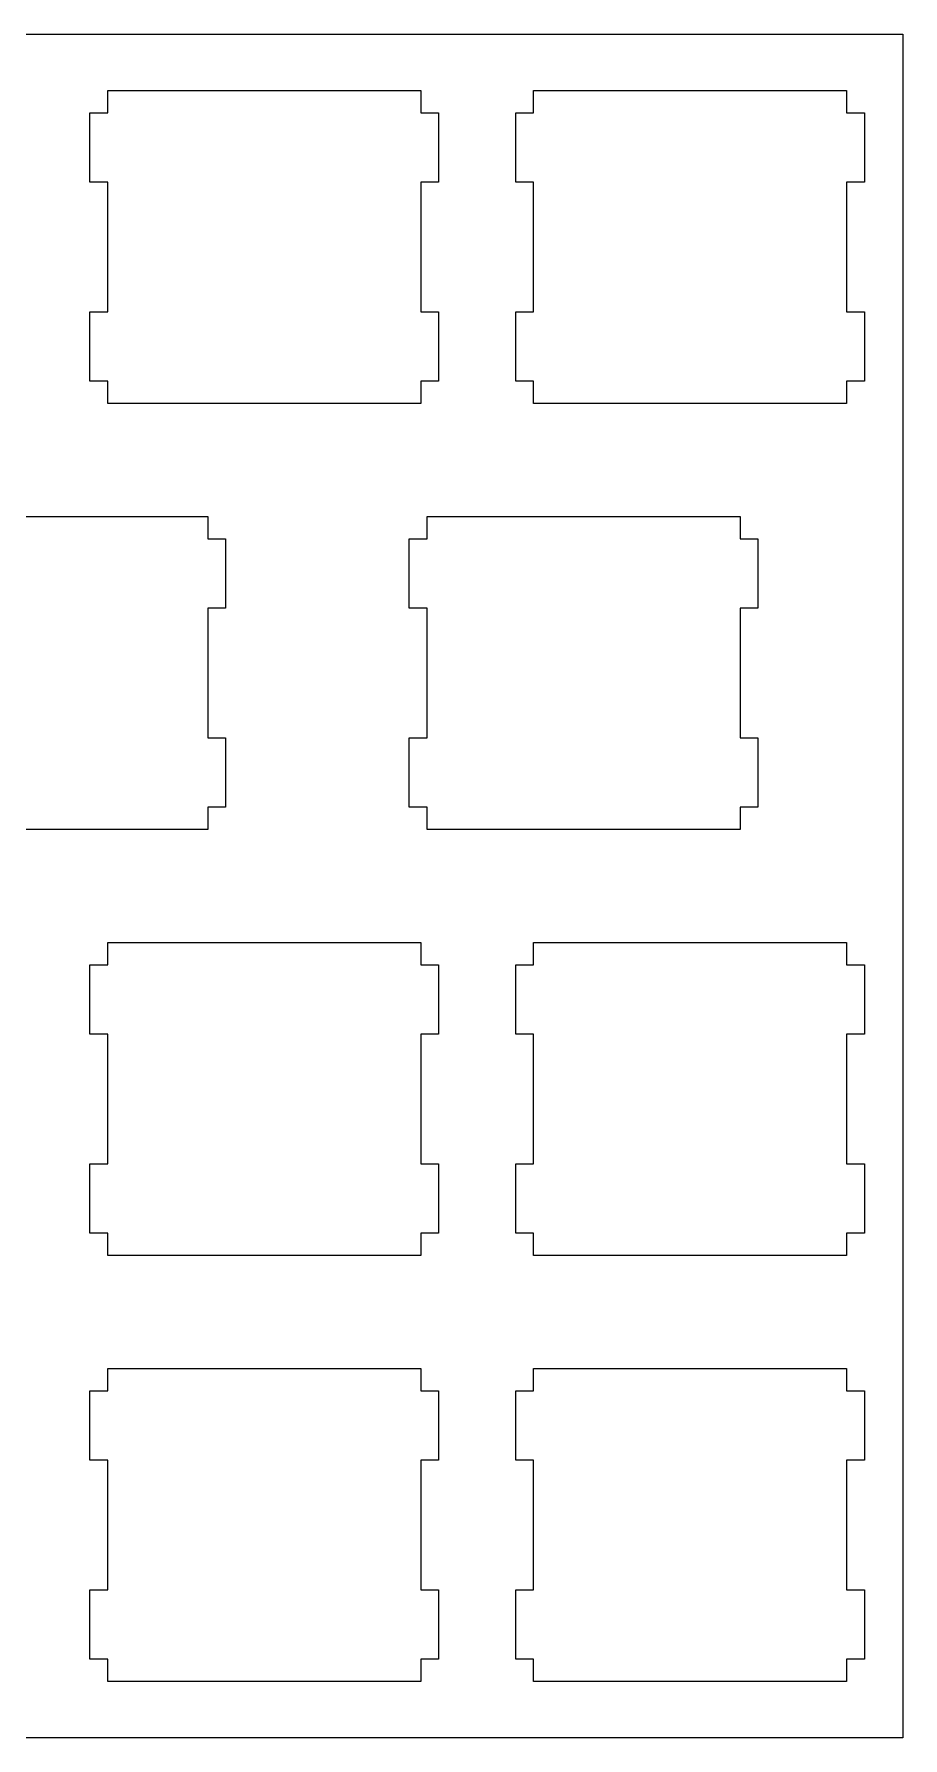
# Model space of a CAD drawing. Header units: inches. Extents: x 186 to 415, y 149 to 226.
# Drawn here: x 375.9 to 414.8, y 149.4 to 225.6 of the extents above; entities that cross this region are included whole.
import ezdxf

# ---------------------------------------------------------------- set-up
doc = ezdxf.new("R2010")
doc.units = ezdxf.units.IN
doc.header["$MEASUREMENT"] = 0

# ---------------------------------------------------------------- blocks, each defined once
blk = doc.blocks.new('block 2')
at = {"color": 7, "lineweight": 25}
blk.add_lwpolyline([(186.2, 225.6), (414.8, 225.6)], dxfattribs=at)
blk = doc.blocks.new('block 3')
at = {"color": 7, "lineweight": 25}
blk.add_lwpolyline([(414.8, 225.6), (414.8, 149.4)], dxfattribs=at)
blk = doc.blocks.new('block 4')
at = {"color": 7, "lineweight": 25}
blk.add_lwpolyline([(414.8, 149.4), (186.2, 149.4)], dxfattribs=at)
blk = doc.blocks.new('block 750')
at = {"color": 7, "lineweight": 25}
blk.add_lwpolyline([(383.7, 191.025), (383.7, 190.025)], dxfattribs=at)
blk = doc.blocks.new('block 751')
at = {"color": 7, "lineweight": 25}
blk.add_lwpolyline([(383.7, 190.025), (369.699, 190.025)], dxfattribs=at)
blk = doc.blocks.new('block 761')
at = {"color": 7, "lineweight": 25}
blk.add_lwpolyline([(369.699, 204.025), (383.7, 204.025)], dxfattribs=at)
blk = doc.blocks.new('block 762')
at = {"color": 7, "lineweight": 25}
blk.add_lwpolyline([(383.7, 204.025), (383.7, 203.025)], dxfattribs=at)
blk = doc.blocks.new('block 763')
at = {"color": 7, "lineweight": 25}
blk.add_lwpolyline([(383.7, 203.025), (384.499, 203.025)], dxfattribs=at)
blk = doc.blocks.new('block 764')
at = {"color": 7, "lineweight": 25}
blk.add_lwpolyline([(384.499, 203.025), (384.499, 199.924)], dxfattribs=at)
blk = doc.blocks.new('block 765')
at = {"color": 7, "lineweight": 25}
blk.add_lwpolyline([(384.499, 199.924), (383.7, 199.924)], dxfattribs=at)
blk = doc.blocks.new('block 766')
at = {"color": 7, "lineweight": 25}
blk.add_lwpolyline([(383.7, 199.924), (383.7, 194.126)], dxfattribs=at)
blk = doc.blocks.new('block 767')
at = {"color": 7, "lineweight": 25}
blk.add_lwpolyline([(383.7, 194.126), (384.499, 194.126)], dxfattribs=at)
blk = doc.blocks.new('block 768')
at = {"color": 7, "lineweight": 25}
blk.add_lwpolyline([(384.499, 194.126), (384.499, 191.025)], dxfattribs=at)
blk = doc.blocks.new('block 769')
at = {"color": 7, "lineweight": 25}
blk.add_lwpolyline([(384.499, 191.025), (383.7, 191.025)], dxfattribs=at)
blk = doc.blocks.new('block 770')
at = {"color": 7, "lineweight": 25}
blk.add_lwpolyline([(393.226, 210.075), (393.226, 209.075)], dxfattribs=at)
blk = doc.blocks.new('block 771')
at = {"color": 7, "lineweight": 25}
blk.add_lwpolyline([(393.226, 209.075), (379.225, 209.075)], dxfattribs=at)
blk = doc.blocks.new('block 772')
at = {"color": 7, "lineweight": 25}
blk.add_lwpolyline([(379.225, 209.075), (379.225, 210.075)], dxfattribs=at)
blk = doc.blocks.new('block 773')
at = {"color": 7, "lineweight": 25}
blk.add_lwpolyline([(379.225, 210.075), (378.425, 210.075)], dxfattribs=at)
blk = doc.blocks.new('block 774')
at = {"color": 7, "lineweight": 25}
blk.add_lwpolyline([(378.425, 210.075), (378.425, 213.176)], dxfattribs=at)
blk = doc.blocks.new('block 775')
at = {"color": 7, "lineweight": 25}
blk.add_lwpolyline([(378.425, 213.176), (379.225, 213.176)], dxfattribs=at)
blk = doc.blocks.new('block 776')
at = {"color": 7, "lineweight": 25}
blk.add_lwpolyline([(379.225, 213.176), (379.225, 218.975)], dxfattribs=at)
blk = doc.blocks.new('block 777')
at = {"color": 7, "lineweight": 25}
blk.add_lwpolyline([(379.225, 218.975), (378.425, 218.975)], dxfattribs=at)
blk = doc.blocks.new('block 778')
at = {"color": 7, "lineweight": 25}
blk.add_lwpolyline([(378.425, 218.975), (378.425, 222.075)], dxfattribs=at)
blk = doc.blocks.new('block 779')
at = {"color": 7, "lineweight": 25}
blk.add_lwpolyline([(378.425, 222.075), (379.225, 222.075)], dxfattribs=at)
blk = doc.blocks.new('block 780')
at = {"color": 7, "lineweight": 25}
blk.add_lwpolyline([(379.225, 222.075), (379.225, 223.076)], dxfattribs=at)
blk = doc.blocks.new('block 781')
at = {"color": 7, "lineweight": 25}
blk.add_lwpolyline([(379.225, 223.076), (393.226, 223.076)], dxfattribs=at)
blk = doc.blocks.new('block 782')
at = {"color": 7, "lineweight": 25}
blk.add_lwpolyline([(393.226, 223.076), (393.226, 222.075)], dxfattribs=at)
blk = doc.blocks.new('block 783')
at = {"color": 7, "lineweight": 25}
blk.add_lwpolyline([(393.226, 222.075), (394.024, 222.075)], dxfattribs=at)
blk = doc.blocks.new('block 784')
at = {"color": 7, "lineweight": 25}
blk.add_lwpolyline([(394.024, 222.075), (394.024, 218.975)], dxfattribs=at)
blk = doc.blocks.new('block 785')
at = {"color": 7, "lineweight": 25}
blk.add_lwpolyline([(394.024, 218.975), (393.226, 218.975)], dxfattribs=at)
blk = doc.blocks.new('block 786')
at = {"color": 7, "lineweight": 25}
blk.add_lwpolyline([(393.226, 218.975), (393.226, 213.176)], dxfattribs=at)
blk = doc.blocks.new('block 787')
at = {"color": 7, "lineweight": 25}
blk.add_lwpolyline([(393.226, 213.176), (394.024, 213.176)], dxfattribs=at)
blk = doc.blocks.new('block 788')
at = {"color": 7, "lineweight": 25}
blk.add_lwpolyline([(394.024, 213.176), (394.024, 210.075)], dxfattribs=at)
blk = doc.blocks.new('block 789')
at = {"color": 7, "lineweight": 25}
blk.add_lwpolyline([(394.024, 210.075), (393.226, 210.075)], dxfattribs=at)
blk = doc.blocks.new('block 790')
at = {"color": 7, "lineweight": 25}
blk.add_lwpolyline([(393.226, 171.975), (393.226, 170.975)], dxfattribs=at)
blk = doc.blocks.new('block 791')
at = {"color": 7, "lineweight": 25}
blk.add_lwpolyline([(393.226, 170.975), (379.225, 170.975)], dxfattribs=at)
blk = doc.blocks.new('block 792')
at = {"color": 7, "lineweight": 25}
blk.add_lwpolyline([(379.225, 170.975), (379.225, 171.975)], dxfattribs=at)
blk = doc.blocks.new('block 793')
at = {"color": 7, "lineweight": 25}
blk.add_lwpolyline([(379.225, 171.975), (378.425, 171.975)], dxfattribs=at)
blk = doc.blocks.new('block 794')
at = {"color": 7, "lineweight": 25}
blk.add_lwpolyline([(378.425, 171.975), (378.425, 175.075)], dxfattribs=at)
blk = doc.blocks.new('block 795')
at = {"color": 7, "lineweight": 25}
blk.add_lwpolyline([(378.425, 175.075), (379.225, 175.075)], dxfattribs=at)
blk = doc.blocks.new('block 796')
at = {"color": 7, "lineweight": 25}
blk.add_lwpolyline([(379.225, 175.075), (379.225, 180.874)], dxfattribs=at)
blk = doc.blocks.new('block 797')
at = {"color": 7, "lineweight": 25}
blk.add_lwpolyline([(379.225, 180.874), (378.425, 180.874)], dxfattribs=at)
blk = doc.blocks.new('block 798')
at = {"color": 7, "lineweight": 25}
blk.add_lwpolyline([(378.425, 180.874), (378.425, 183.975)], dxfattribs=at)
blk = doc.blocks.new('block 799')
at = {"color": 7, "lineweight": 25}
blk.add_lwpolyline([(378.425, 183.975), (379.225, 183.975)], dxfattribs=at)
blk = doc.blocks.new('block 800')
at = {"color": 7, "lineweight": 25}
blk.add_lwpolyline([(379.225, 183.975), (379.225, 184.976)], dxfattribs=at)
blk = doc.blocks.new('block 801')
at = {"color": 7, "lineweight": 25}
blk.add_lwpolyline([(379.225, 184.976), (393.226, 184.976)], dxfattribs=at)
blk = doc.blocks.new('block 802')
at = {"color": 7, "lineweight": 25}
blk.add_lwpolyline([(393.226, 184.976), (393.226, 183.975)], dxfattribs=at)
blk = doc.blocks.new('block 803')
at = {"color": 7, "lineweight": 25}
blk.add_lwpolyline([(393.226, 183.975), (394.024, 183.975)], dxfattribs=at)
blk = doc.blocks.new('block 804')
at = {"color": 7, "lineweight": 25}
blk.add_lwpolyline([(394.024, 183.975), (394.024, 180.874)], dxfattribs=at)
blk = doc.blocks.new('block 805')
at = {"color": 7, "lineweight": 25}
blk.add_lwpolyline([(394.024, 180.874), (393.226, 180.874)], dxfattribs=at)
blk = doc.blocks.new('block 806')
at = {"color": 7, "lineweight": 25}
blk.add_lwpolyline([(393.226, 180.874), (393.226, 175.075)], dxfattribs=at)
blk = doc.blocks.new('block 807')
at = {"color": 7, "lineweight": 25}
blk.add_lwpolyline([(393.226, 175.075), (394.024, 175.075)], dxfattribs=at)
blk = doc.blocks.new('block 808')
at = {"color": 7, "lineweight": 25}
blk.add_lwpolyline([(394.024, 175.075), (394.024, 171.975)], dxfattribs=at)
blk = doc.blocks.new('block 809')
at = {"color": 7, "lineweight": 25}
blk.add_lwpolyline([(394.024, 171.975), (393.226, 171.975)], dxfattribs=at)
blk = doc.blocks.new('block 810')
at = {"color": 7, "lineweight": 25}
blk.add_lwpolyline([(393.226, 152.925), (393.226, 151.925)], dxfattribs=at)
blk = doc.blocks.new('block 811')
at = {"color": 7, "lineweight": 25}
blk.add_lwpolyline([(393.226, 151.925), (379.225, 151.925)], dxfattribs=at)
blk = doc.blocks.new('block 812')
at = {"color": 7, "lineweight": 25}
blk.add_lwpolyline([(379.225, 151.925), (379.225, 152.925)], dxfattribs=at)
blk = doc.blocks.new('block 813')
at = {"color": 7, "lineweight": 25}
blk.add_lwpolyline([(379.225, 152.925), (378.425, 152.925)], dxfattribs=at)
blk = doc.blocks.new('block 814')
at = {"color": 7, "lineweight": 25}
blk.add_lwpolyline([(378.425, 152.925), (378.425, 156.025)], dxfattribs=at)
blk = doc.blocks.new('block 815')
at = {"color": 7, "lineweight": 25}
blk.add_lwpolyline([(378.425, 156.025), (379.225, 156.025)], dxfattribs=at)
blk = doc.blocks.new('block 816')
at = {"color": 7, "lineweight": 25}
blk.add_lwpolyline([(379.225, 156.025), (379.225, 161.824)], dxfattribs=at)
blk = doc.blocks.new('block 817')
at = {"color": 7, "lineweight": 25}
blk.add_lwpolyline([(379.225, 161.824), (378.425, 161.824)], dxfattribs=at)
blk = doc.blocks.new('block 818')
at = {"color": 7, "lineweight": 25}
blk.add_lwpolyline([(378.425, 161.824), (378.425, 164.925)], dxfattribs=at)
blk = doc.blocks.new('block 819')
at = {"color": 7, "lineweight": 25}
blk.add_lwpolyline([(378.425, 164.925), (379.225, 164.925)], dxfattribs=at)
blk = doc.blocks.new('block 820')
at = {"color": 7, "lineweight": 25}
blk.add_lwpolyline([(379.225, 164.925), (379.225, 165.926)], dxfattribs=at)
blk = doc.blocks.new('block 821')
at = {"color": 7, "lineweight": 25}
blk.add_lwpolyline([(379.225, 165.926), (393.226, 165.926)], dxfattribs=at)
blk = doc.blocks.new('block 822')
at = {"color": 7, "lineweight": 25}
blk.add_lwpolyline([(393.226, 165.926), (393.226, 164.925)], dxfattribs=at)
blk = doc.blocks.new('block 823')
at = {"color": 7, "lineweight": 25}
blk.add_lwpolyline([(393.226, 164.925), (394.024, 164.925)], dxfattribs=at)
blk = doc.blocks.new('block 824')
at = {"color": 7, "lineweight": 25}
blk.add_lwpolyline([(394.024, 164.925), (394.024, 161.824)], dxfattribs=at)
blk = doc.blocks.new('block 825')
at = {"color": 7, "lineweight": 25}
blk.add_lwpolyline([(394.024, 161.824), (393.226, 161.824)], dxfattribs=at)
blk = doc.blocks.new('block 826')
at = {"color": 7, "lineweight": 25}
blk.add_lwpolyline([(393.226, 161.824), (393.226, 156.025)], dxfattribs=at)
blk = doc.blocks.new('block 827')
at = {"color": 7, "lineweight": 25}
blk.add_lwpolyline([(393.226, 156.025), (394.024, 156.025)], dxfattribs=at)
blk = doc.blocks.new('block 828')
at = {"color": 7, "lineweight": 25}
blk.add_lwpolyline([(394.024, 156.025), (394.024, 152.925)], dxfattribs=at)
blk = doc.blocks.new('block 829')
at = {"color": 7, "lineweight": 25}
blk.add_lwpolyline([(394.024, 152.925), (393.226, 152.925)], dxfattribs=at)
blk = doc.blocks.new('block 830')
at = {"color": 7, "lineweight": 25}
blk.add_lwpolyline([(407.513, 191.025), (407.513, 190.025)], dxfattribs=at)
blk = doc.blocks.new('block 831')
at = {"color": 7, "lineweight": 25}
blk.add_lwpolyline([(407.513, 190.025), (393.513, 190.025)], dxfattribs=at)
blk = doc.blocks.new('block 832')
at = {"color": 7, "lineweight": 25}
blk.add_lwpolyline([(393.513, 190.025), (393.513, 191.025)], dxfattribs=at)
blk = doc.blocks.new('block 833')
at = {"color": 7, "lineweight": 25}
blk.add_lwpolyline([(393.513, 191.025), (392.712, 191.025)], dxfattribs=at)
blk = doc.blocks.new('block 834')
at = {"color": 7, "lineweight": 25}
blk.add_lwpolyline([(392.712, 191.025), (392.712, 194.126)], dxfattribs=at)
blk = doc.blocks.new('block 835')
at = {"color": 7, "lineweight": 25}
blk.add_lwpolyline([(392.712, 194.126), (393.513, 194.126)], dxfattribs=at)
blk = doc.blocks.new('block 836')
at = {"color": 7, "lineweight": 25}
blk.add_lwpolyline([(393.513, 194.126), (393.513, 199.924)], dxfattribs=at)
blk = doc.blocks.new('block 837')
at = {"color": 7, "lineweight": 25}
blk.add_lwpolyline([(393.513, 199.924), (392.712, 199.924)], dxfattribs=at)
blk = doc.blocks.new('block 838')
at = {"color": 7, "lineweight": 25}
blk.add_lwpolyline([(392.712, 199.924), (392.712, 203.025)], dxfattribs=at)
blk = doc.blocks.new('block 839')
at = {"color": 7, "lineweight": 25}
blk.add_lwpolyline([(392.712, 203.025), (393.513, 203.025)], dxfattribs=at)
blk = doc.blocks.new('block 840')
at = {"color": 7, "lineweight": 25}
blk.add_lwpolyline([(393.513, 203.025), (393.513, 204.025)], dxfattribs=at)
blk = doc.blocks.new('block 841')
at = {"color": 7, "lineweight": 25}
blk.add_lwpolyline([(393.513, 204.025), (407.513, 204.025)], dxfattribs=at)
blk = doc.blocks.new('block 842')
at = {"color": 7, "lineweight": 25}
blk.add_lwpolyline([(407.513, 204.025), (407.513, 203.025)], dxfattribs=at)
blk = doc.blocks.new('block 843')
at = {"color": 7, "lineweight": 25}
blk.add_lwpolyline([(407.513, 203.025), (408.313, 203.025)], dxfattribs=at)
blk = doc.blocks.new('block 844')
at = {"color": 7, "lineweight": 25}
blk.add_lwpolyline([(408.313, 203.025), (408.313, 199.924)], dxfattribs=at)
blk = doc.blocks.new('block 845')
at = {"color": 7, "lineweight": 25}
blk.add_lwpolyline([(408.313, 199.924), (407.513, 199.924)], dxfattribs=at)
blk = doc.blocks.new('block 846')
at = {"color": 7, "lineweight": 25}
blk.add_lwpolyline([(407.513, 199.924), (407.513, 194.126)], dxfattribs=at)
blk = doc.blocks.new('block 847')
at = {"color": 7, "lineweight": 25}
blk.add_lwpolyline([(407.513, 194.126), (408.313, 194.126)], dxfattribs=at)
blk = doc.blocks.new('block 848')
at = {"color": 7, "lineweight": 25}
blk.add_lwpolyline([(408.313, 194.126), (408.313, 191.025)], dxfattribs=at)
blk = doc.blocks.new('block 849')
at = {"color": 7, "lineweight": 25}
blk.add_lwpolyline([(408.313, 191.025), (407.513, 191.025)], dxfattribs=at)
blk = doc.blocks.new('block 850')
at = {"color": 7, "lineweight": 25}
blk.add_lwpolyline([(412.275, 210.075), (412.275, 209.075)], dxfattribs=at)
blk = doc.blocks.new('block 851')
at = {"color": 7, "lineweight": 25}
blk.add_lwpolyline([(412.275, 209.075), (398.274, 209.075)], dxfattribs=at)
blk = doc.blocks.new('block 852')
at = {"color": 7, "lineweight": 25}
blk.add_lwpolyline([(398.274, 209.075), (398.274, 210.075)], dxfattribs=at)
blk = doc.blocks.new('block 853')
at = {"color": 7, "lineweight": 25}
blk.add_lwpolyline([(398.274, 210.075), (397.476, 210.075)], dxfattribs=at)
blk = doc.blocks.new('block 854')
at = {"color": 7, "lineweight": 25}
blk.add_lwpolyline([(397.476, 210.075), (397.476, 213.176)], dxfattribs=at)
blk = doc.blocks.new('block 855')
at = {"color": 7, "lineweight": 25}
blk.add_lwpolyline([(397.476, 213.176), (398.274, 213.176)], dxfattribs=at)
blk = doc.blocks.new('block 856')
at = {"color": 7, "lineweight": 25}
blk.add_lwpolyline([(398.274, 213.176), (398.274, 218.975)], dxfattribs=at)
blk = doc.blocks.new('block 857')
at = {"color": 7, "lineweight": 25}
blk.add_lwpolyline([(398.274, 218.975), (397.476, 218.975)], dxfattribs=at)
blk = doc.blocks.new('block 858')
at = {"color": 7, "lineweight": 25}
blk.add_lwpolyline([(397.476, 218.975), (397.476, 222.075)], dxfattribs=at)
blk = doc.blocks.new('block 859')
at = {"color": 7, "lineweight": 25}
blk.add_lwpolyline([(397.476, 222.075), (398.274, 222.075)], dxfattribs=at)
blk = doc.blocks.new('block 860')
at = {"color": 7, "lineweight": 25}
blk.add_lwpolyline([(398.274, 222.075), (398.274, 223.076)], dxfattribs=at)
blk = doc.blocks.new('block 861')
at = {"color": 7, "lineweight": 25}
blk.add_lwpolyline([(398.274, 223.076), (412.275, 223.076)], dxfattribs=at)
blk = doc.blocks.new('block 862')
at = {"color": 7, "lineweight": 25}
blk.add_lwpolyline([(412.275, 223.076), (412.275, 222.075)], dxfattribs=at)
blk = doc.blocks.new('block 863')
at = {"color": 7, "lineweight": 25}
blk.add_lwpolyline([(412.275, 222.075), (413.074, 222.075)], dxfattribs=at)
blk = doc.blocks.new('block 864')
at = {"color": 7, "lineweight": 25}
blk.add_lwpolyline([(413.074, 222.075), (413.074, 218.975)], dxfattribs=at)
blk = doc.blocks.new('block 865')
at = {"color": 7, "lineweight": 25}
blk.add_lwpolyline([(413.074, 218.975), (412.275, 218.975)], dxfattribs=at)
blk = doc.blocks.new('block 866')
at = {"color": 7, "lineweight": 25}
blk.add_lwpolyline([(412.275, 218.975), (412.275, 213.176)], dxfattribs=at)
blk = doc.blocks.new('block 867')
at = {"color": 7, "lineweight": 25}
blk.add_lwpolyline([(412.275, 213.176), (413.074, 213.176)], dxfattribs=at)
blk = doc.blocks.new('block 868')
at = {"color": 7, "lineweight": 25}
blk.add_lwpolyline([(413.074, 213.176), (413.074, 210.075)], dxfattribs=at)
blk = doc.blocks.new('block 869')
at = {"color": 7, "lineweight": 25}
blk.add_lwpolyline([(413.074, 210.075), (412.275, 210.075)], dxfattribs=at)
blk = doc.blocks.new('block 870')
at = {"color": 7, "lineweight": 25}
blk.add_lwpolyline([(412.275, 171.975), (412.275, 170.975)], dxfattribs=at)
blk = doc.blocks.new('block 871')
at = {"color": 7, "lineweight": 25}
blk.add_lwpolyline([(412.275, 170.975), (398.274, 170.975)], dxfattribs=at)
blk = doc.blocks.new('block 872')
at = {"color": 7, "lineweight": 25}
blk.add_lwpolyline([(398.274, 170.975), (398.274, 171.975)], dxfattribs=at)
blk = doc.blocks.new('block 873')
at = {"color": 7, "lineweight": 25}
blk.add_lwpolyline([(398.274, 171.975), (397.476, 171.975)], dxfattribs=at)
blk = doc.blocks.new('block 874')
at = {"color": 7, "lineweight": 25}
blk.add_lwpolyline([(397.476, 171.975), (397.476, 175.075)], dxfattribs=at)
blk = doc.blocks.new('block 875')
at = {"color": 7, "lineweight": 25}
blk.add_lwpolyline([(397.476, 175.075), (398.274, 175.075)], dxfattribs=at)
blk = doc.blocks.new('block 876')
at = {"color": 7, "lineweight": 25}
blk.add_lwpolyline([(398.274, 175.075), (398.274, 180.874)], dxfattribs=at)
blk = doc.blocks.new('block 877')
at = {"color": 7, "lineweight": 25}
blk.add_lwpolyline([(398.274, 180.874), (397.476, 180.874)], dxfattribs=at)
blk = doc.blocks.new('block 878')
at = {"color": 7, "lineweight": 25}
blk.add_lwpolyline([(397.476, 180.874), (397.476, 183.975)], dxfattribs=at)
blk = doc.blocks.new('block 879')
at = {"color": 7, "lineweight": 25}
blk.add_lwpolyline([(397.476, 183.975), (398.274, 183.975)], dxfattribs=at)
blk = doc.blocks.new('block 880')
at = {"color": 7, "lineweight": 25}
blk.add_lwpolyline([(398.274, 183.975), (398.274, 184.976)], dxfattribs=at)
blk = doc.blocks.new('block 881')
at = {"color": 7, "lineweight": 25}
blk.add_lwpolyline([(398.274, 184.976), (412.275, 184.976)], dxfattribs=at)
blk = doc.blocks.new('block 882')
at = {"color": 7, "lineweight": 25}
blk.add_lwpolyline([(412.275, 184.976), (412.275, 183.975)], dxfattribs=at)
blk = doc.blocks.new('block 883')
at = {"color": 7, "lineweight": 25}
blk.add_lwpolyline([(412.275, 183.975), (413.074, 183.975)], dxfattribs=at)
blk = doc.blocks.new('block 884')
at = {"color": 7, "lineweight": 25}
blk.add_lwpolyline([(413.074, 183.975), (413.074, 180.874)], dxfattribs=at)
blk = doc.blocks.new('block 885')
at = {"color": 7, "lineweight": 25}
blk.add_lwpolyline([(413.074, 180.874), (412.275, 180.874)], dxfattribs=at)
blk = doc.blocks.new('block 886')
at = {"color": 7, "lineweight": 25}
blk.add_lwpolyline([(412.275, 180.874), (412.275, 175.075)], dxfattribs=at)
blk = doc.blocks.new('block 887')
at = {"color": 7, "lineweight": 25}
blk.add_lwpolyline([(412.275, 175.075), (413.074, 175.075)], dxfattribs=at)
blk = doc.blocks.new('block 888')
at = {"color": 7, "lineweight": 25}
blk.add_lwpolyline([(413.074, 175.075), (413.074, 171.975)], dxfattribs=at)
blk = doc.blocks.new('block 889')
at = {"color": 7, "lineweight": 25}
blk.add_lwpolyline([(413.074, 171.975), (412.275, 171.975)], dxfattribs=at)
blk = doc.blocks.new('block 890')
at = {"color": 7, "lineweight": 25}
blk.add_lwpolyline([(412.275, 152.925), (412.275, 151.925)], dxfattribs=at)
blk = doc.blocks.new('block 891')
at = {"color": 7, "lineweight": 25}
blk.add_lwpolyline([(412.275, 151.925), (398.274, 151.925)], dxfattribs=at)
blk = doc.blocks.new('block 892')
at = {"color": 7, "lineweight": 25}
blk.add_lwpolyline([(398.274, 151.925), (398.274, 152.925)], dxfattribs=at)
blk = doc.blocks.new('block 893')
at = {"color": 7, "lineweight": 25}
blk.add_lwpolyline([(398.274, 152.925), (397.476, 152.925)], dxfattribs=at)
blk = doc.blocks.new('block 894')
at = {"color": 7, "lineweight": 25}
blk.add_lwpolyline([(397.476, 152.925), (397.476, 156.025)], dxfattribs=at)
blk = doc.blocks.new('block 895')
at = {"color": 7, "lineweight": 25}
blk.add_lwpolyline([(397.476, 156.025), (398.274, 156.025)], dxfattribs=at)
blk = doc.blocks.new('block 896')
at = {"color": 7, "lineweight": 25}
blk.add_lwpolyline([(398.274, 156.025), (398.274, 161.824)], dxfattribs=at)
blk = doc.blocks.new('block 897')
at = {"color": 7, "lineweight": 25}
blk.add_lwpolyline([(398.274, 161.824), (397.476, 161.824)], dxfattribs=at)
blk = doc.blocks.new('block 898')
at = {"color": 7, "lineweight": 25}
blk.add_lwpolyline([(397.476, 161.824), (397.476, 164.925)], dxfattribs=at)
blk = doc.blocks.new('block 899')
at = {"color": 7, "lineweight": 25}
blk.add_lwpolyline([(397.476, 164.925), (398.274, 164.925)], dxfattribs=at)
blk = doc.blocks.new('block 900')
at = {"color": 7, "lineweight": 25}
blk.add_lwpolyline([(398.274, 164.925), (398.274, 165.926)], dxfattribs=at)
blk = doc.blocks.new('block 901')
at = {"color": 7, "lineweight": 25}
blk.add_lwpolyline([(398.274, 165.926), (412.275, 165.926)], dxfattribs=at)
blk = doc.blocks.new('block 902')
at = {"color": 7, "lineweight": 25}
blk.add_lwpolyline([(412.275, 165.926), (412.275, 164.925)], dxfattribs=at)
blk = doc.blocks.new('block 903')
at = {"color": 7, "lineweight": 25}
blk.add_lwpolyline([(412.275, 164.925), (413.074, 164.925)], dxfattribs=at)
blk = doc.blocks.new('block 904')
at = {"color": 7, "lineweight": 25}
blk.add_lwpolyline([(413.074, 164.925), (413.074, 161.824)], dxfattribs=at)
blk = doc.blocks.new('block 905')
at = {"color": 7, "lineweight": 25}
blk.add_lwpolyline([(413.074, 161.824), (412.275, 161.824)], dxfattribs=at)
blk = doc.blocks.new('block 906')
at = {"color": 7, "lineweight": 25}
blk.add_lwpolyline([(412.275, 161.824), (412.275, 156.025)], dxfattribs=at)
blk = doc.blocks.new('block 907')
at = {"color": 7, "lineweight": 25}
blk.add_lwpolyline([(412.275, 156.025), (413.074, 156.025)], dxfattribs=at)
blk = doc.blocks.new('block 908')
at = {"color": 7, "lineweight": 25}
blk.add_lwpolyline([(413.074, 156.025), (413.074, 152.925)], dxfattribs=at)
blk = doc.blocks.new('block 909')
at = {"color": 7, "lineweight": 25}
blk.add_lwpolyline([(413.074, 152.925), (412.275, 152.925)], dxfattribs=at)

msp = doc.modelspace()

# ---------------------------------------------------------------- block references
for name in ['block 2', 'block 3', 'block 780', 'block 781', 'block 782', 'block 860', 'block 861', 'block 862', 'block 778', 'block 779', 'block 783', 'block 784', 'block 858', 'block 859', 'block 863', 'block 864', 'block 777', 'block 776', 'block 785', 'block 786', 'block 857', 'block 856', 'block 865', 'block 866', 'block 774', 'block 775', 'block 787', 'block 788', 'block 854', 'block 855', 'block 867', 'block 868', 'block 773', 'block 772', 'block 770', 'block 789', 'block 853', 'block 852', 'block 850', 'block 869', 'block 771', 'block 851', 'block 761', 'block 762', 'block 840', 'block 841', 'block 842', 'block 763', 'block 764', 'block 838', 'block 839', 'block 843', 'block 844', 'block 765', 'block 766', 'block 837', 'block 836', 'block 845', 'block 846', 'block 767', 'block 768', 'block 834', 'block 835', 'block 847', 'block 848', 'block 750', 'block 769', 'block 833', 'block 832', 'block 830', 'block 849', 'block 751', 'block 831', 'block 800', 'block 801', 'block 802', 'block 880', 'block 881', 'block 882', 'block 798', 'block 799', 'block 803', 'block 804', 'block 878', 'block 879', 'block 883', 'block 884', 'block 797', 'block 796', 'block 805', 'block 806', 'block 877', 'block 876', 'block 885', 'block 886', 'block 794', 'block 795', 'block 807', 'block 808', 'block 874', 'block 875', 'block 887', 'block 888', 'block 793', 'block 792', 'block 790', 'block 809', 'block 873', 'block 872', 'block 870', 'block 889', 'block 791', 'block 871', 'block 820', 'block 821', 'block 822', 'block 900', 'block 901', 'block 902', 'block 818', 'block 819', 'block 823', 'block 824', 'block 898', 'block 899', 'block 903', 'block 904', 'block 817', 'block 816', 'block 825', 'block 826', 'block 897', 'block 896', 'block 905', 'block 906', 'block 814', 'block 815', 'block 827', 'block 828', 'block 894', 'block 895', 'block 907', 'block 908', 'block 813', 'block 812', 'block 810', 'block 829', 'block 893', 'block 892', 'block 890', 'block 909', 'block 811', 'block 891', 'block 4']:
    msp.add_blockref(name, (0, 0))

doc.saveas('drawing.dxf')
